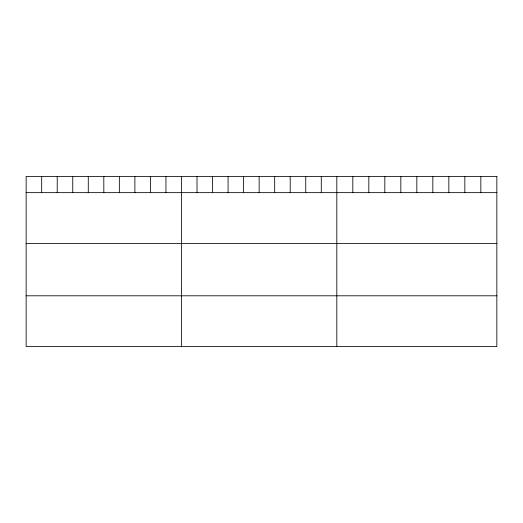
<?xml version="1.0" encoding="UTF-8"?>
<svg xmlns="http://www.w3.org/2000/svg" width="523" height="523" viewBox="0 0 523 523"><rect width="100%" height="100%" fill="white"/><g stroke="black" fill="none" stroke-linecap="round" stroke-linejoin="round"><path stroke-width="0.78" d="M26.15 192.647L496.85 192.647M26.15 243.45L496.85 243.45M26.15 295.796L496.85 295.796M480.846 176.401L480.846 192.647M464.842 176.401L464.842 192.647M448.839 176.401L448.839 192.647M432.835 176.401L432.835 192.647M416.831 176.401L416.831 192.647M400.827 176.401L400.827 192.647M384.823 176.401L384.823 192.647M368.82 176.401L368.82 192.647M352.816 176.401L352.816 192.647M336.812 176.401L336.812 346.599M321.279 176.401L321.279 192.647M305.746 176.401L305.746 192.647M290.213 176.401L290.213 192.647M274.68 176.401L274.68 192.647M259.147 176.401L259.147 192.647M243.613 176.401L243.613 192.647M228.08 176.401L228.08 192.647M212.547 176.401L212.547 192.647M197.014 176.401L197.014 192.647M181.481 176.401L181.481 346.599M165.948 176.401L165.948 192.647M150.415 176.401L150.415 192.647M134.882 176.401L134.882 192.647M119.349 176.401L119.349 192.647M103.816 176.401L103.816 192.647M88.282 176.401L88.282 192.647M72.749 176.401L72.749 192.647M57.216 176.401L57.216 192.647M41.683 176.401L41.683 192.647M496.85 176.401L26.15 176.401L26.15 346.599L496.85 346.599L496.85 176.401"/></g></svg>
